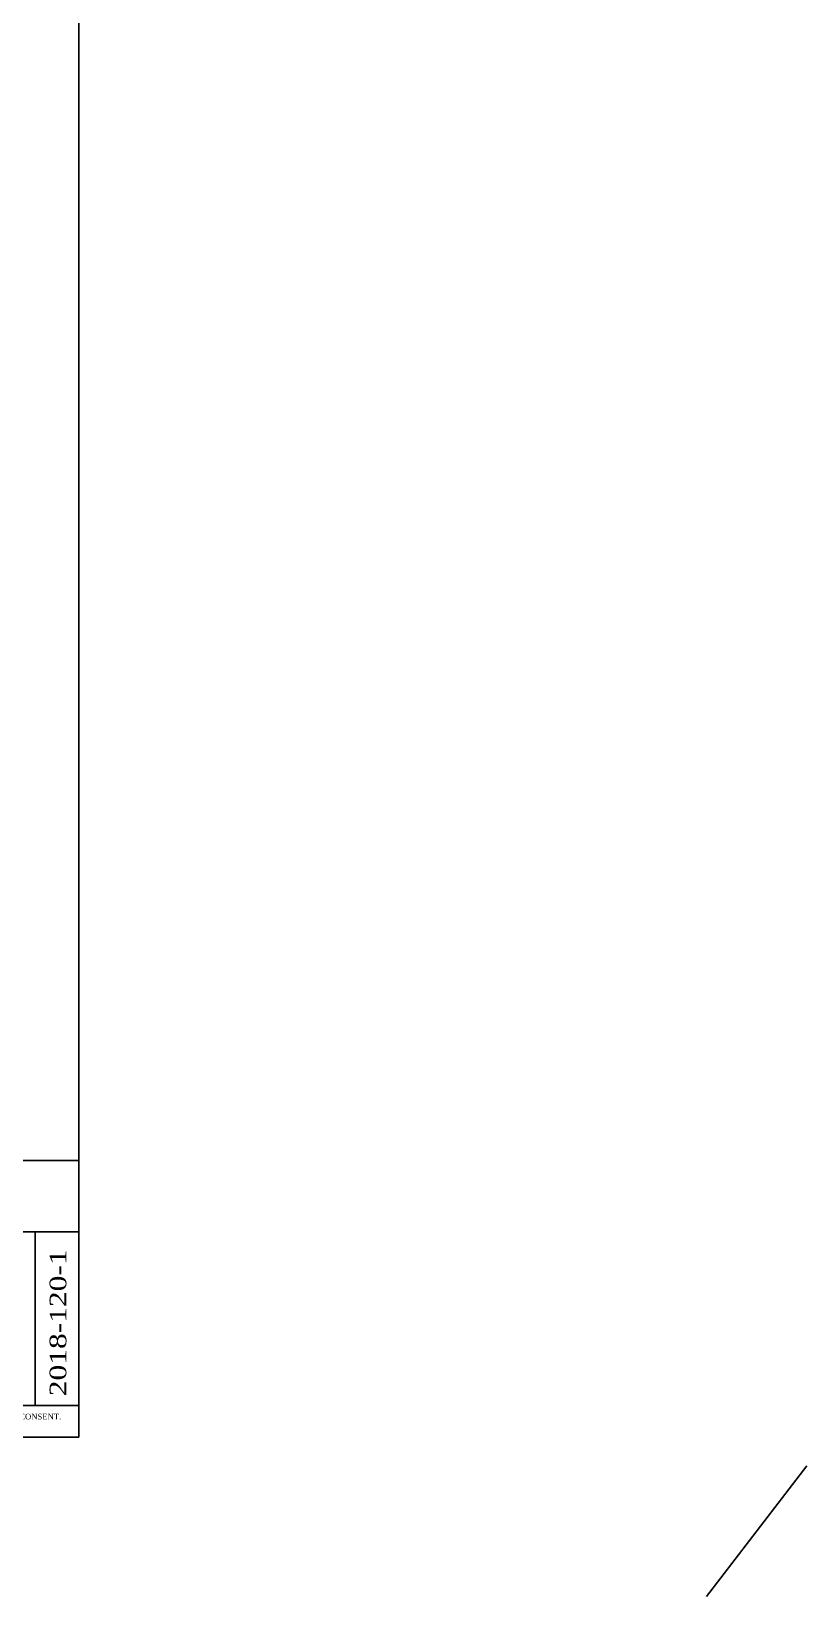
# Model space of a CAD drawing. Header units: millimetres. Extents: x 13502 to 23536, y 11874 to 14203.
# Drawn here: x 16493 to 17171, y 11874 to 13242 of the extents above; entities that cross this region are included whole.
import ezdxf

# ---------------------------------------------------------------- set-up
doc = ezdxf.new("R2010")
doc.units = ezdxf.units.MM
doc.layers.add('Sktürk ANTET', color=7, linetype='Continuous')
doc.styles.add('CGOMEGA', font='times.ttf', dxfattribs={"height": 15})

msp = doc.modelspace()

# ---------------------------------------------------------------- linework, layer by layer
msp.add_line((17082.9, 11873.8), (17170.5, 11988.3))
msp.add_lwpolyline([(16534.4, 12013.3), (13774.5, 12013.3), (13774.5, 14088.3), (16534.4, 14088.3)], close=True)
at = {"layer": 'Sktürk ANTET'}
for points in [[(15735.9, 12255), (16534.4, 12255), (16534.4, 12192.7), (15735.9, 12192.7)], [(16081, 12192.7), (16496.2, 12192.7), (16496.2, 12040.8), (16081, 12040.8)], [(16496.2, 12192.7), (16534.4, 12192.7), (16534.4, 12040.8), (16496.2, 12040.8)], [(15735.9, 12040.8), (16534.4, 12040.8), (16534.4, 12013.3), (15735.9, 12013.3)]]:
    msp.add_lwpolyline(points, close=True, dxfattribs=at)

# ---------------------------------------------------------------- texts
at = {"layer": 'Sktürk ANTET', "style": 'CGOMEGA', "width": 1.25}
msp.add_text('2018-120-1', height=14.57, rotation=90, dxfattribs=at).set_placement((16523.5, 12049))
at = {"layer": 'Sktürk ANTET', "insert": (16139.9, 12026.2), "char_height": 5, "width": 796.081, "attachment_point": 5, "style": 'CGOMEGA'}
msp.add_mtext("THIS DRAWING REMAINS THE PROPERTY OF {\\fTimes New Roman|b0|i0|c162|p18;SKTÜRK ENDÜSTRİYEL MUTFAK SAN. VE TİC. LTD. ŞTİ. }AND MAY ONLY BE COPIED COMPLETELY OR PARTY OR ISSUED TO THIRD PARTY WITH OUR PRIOR CONSENT.\\PBU RESİM {\\fTimes New Roman|b0|i0|c162|p18;SKTÜRK ENDÜSTRİYEL MUTFAK SAN. VE TİC. LTD. ŞTİ.'NİN }MALI OLUP YAZILI İZİN OLMADIKÇA KISMEN VEYA TAMAMEN KOPYA EDİLEMEZ VE ÜÇÜNCÜ ŞAHISLARA VERİLEMEZ.", dxfattribs=at)

doc.saveas('drawing.dxf')
